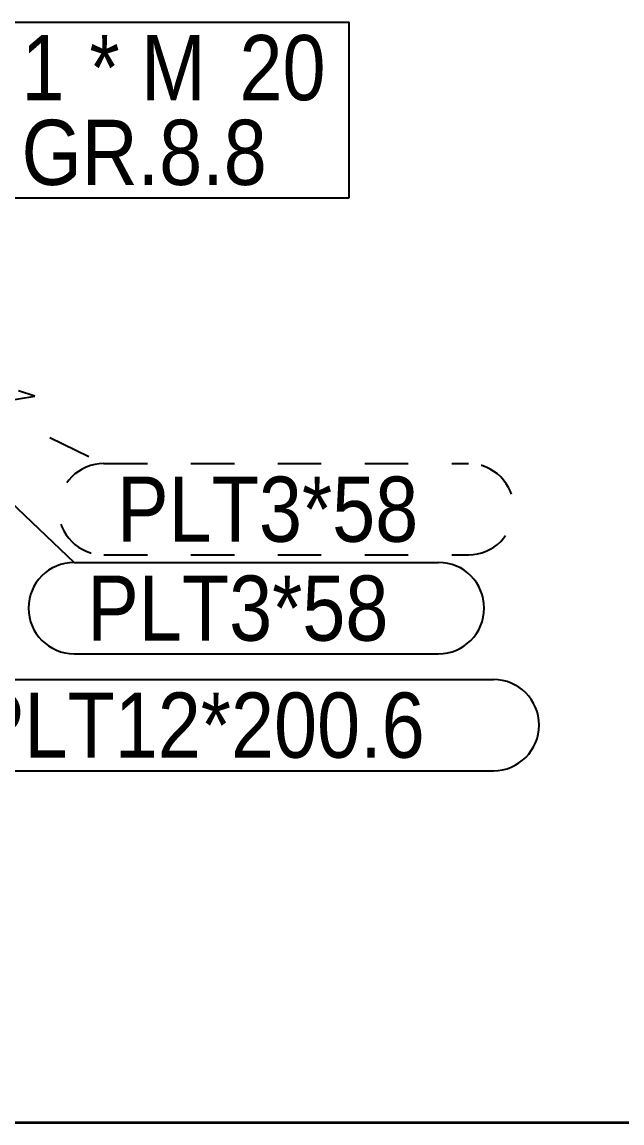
# Model space of a CAD drawing. Header units: millimetres. Extents: x 150000 to 150841, y 150000 to 150594.
# Drawn here: x 150675 to 150702.6, y 150019.6 to 150070.3 of the extents above; entities that cross this region are included whole.
import ezdxf

# ---------------------------------------------------------------- set-up
doc = ezdxf.new("R2010")
doc.units = ezdxf.units.MM
doc.linetypes.add('XKITLINE00', pattern=[0])
doc.linetypes.add('XKITLINE02', pattern=[4, 2, -2])
doc.styles.add('A', font='arial.ttf')
doc.styles.add('ARIAL', font='arial.ttf')

msp = doc.modelspace()

# ---------------------------------------------------------------- linework, layer by layer
at = {"color": 7, "linetype": 'XKITLINE00'}
for p, q in [((150674.413, 150070.322), (150690.09, 150070.322)), ((150690.09, 150062.222), (150690.09, 150070.322)), ((150674.413, 150062.222), (150690.09, 150062.222)), ((150668.687, 150053.762), (150677.432, 150045.443)), ((150677.432, 150045.443), (150694.202, 150045.443)), ((150677.432, 150041.243), (150694.202, 150041.243)), ((150672.169, 150040.057), (150696.726, 150040.057)), ((150672.169, 150035.857), (150696.726, 150035.857)), ((150017.917, 150019.642), (150822.962, 150019.642)), ((150017.944, 150019.674), (150822.945, 150019.674))]:
    msp.add_line(p, q, dxfattribs=at)
at = {"color": 7, "linetype": 'XKITLINE02'}
for p, q in [((150669.096, 150054.647), (150678.804, 150049.997)), ((150678.804, 150049.997), (150695.574, 150049.997)), ((150678.804, 150045.797), (150695.574, 150045.797))]:
    msp.add_line(p, q, dxfattribs=at)
at = {"color": 1, "linetype": 'XKITLINE00'}
for p, q in [((150674.128, 150052.847), (150675.628, 150053.097)), ((150675.628, 150053.097), (150674.878, 150053.347))]:
    msp.add_line(p, q, dxfattribs=at)
at = {"color": 7, "linetype": 'XKITLINE02'}
for centre, start, end in [((150678.804, 150047.897), 90, 270), ((150695.574, 150047.897), 270, 90)]:
    msp.add_arc(centre, 2.1, start, end, dxfattribs=at)
at = {"color": 7, "linetype": 'XKITLINE00'}
for centre, start, end in [((150677.432, 150043.343), 90, 270), ((150694.202, 150043.343), 270, 90), ((150696.726, 150037.957), 270, 90)]:
    msp.add_arc(centre, 2.1, start, end, dxfattribs=at)

# ---------------------------------------------------------------- texts
at = {"color": 3, "width": 0.85}
for s, style, p in [('1', 'ARIAL', (150675.013, 150066.722)), ('* M', 'ARIAL', (150678.138, 150066.722)), ('20', 'A', (150685.04, 150066.722)), ('GR.8.8', 'ARIAL', (150675.013, 150062.822)), ('PLT3*58', 'ARIAL', (150679.404, 150046.397)), ('PLT3*58', 'ARIAL', (150678.032, 150041.843)), ('PLT12*200.6', 'ARIAL', (150672.769, 150036.457))]:
    msp.add_text(s, height=3, dxfattribs=dict(at, style=style)).set_placement(p)

doc.saveas('drawing.dxf')
